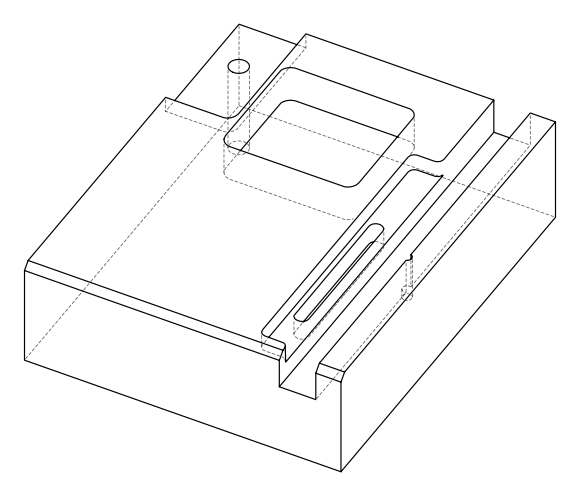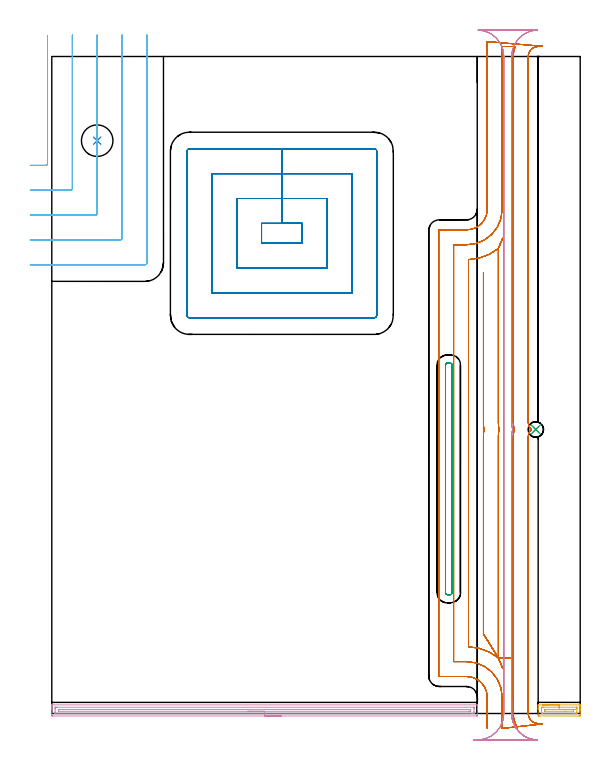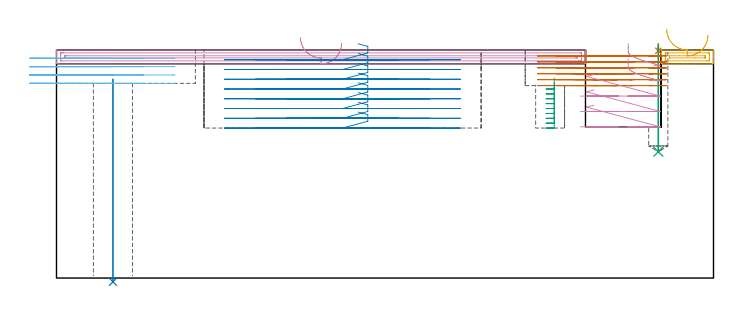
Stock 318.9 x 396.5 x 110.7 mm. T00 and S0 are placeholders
(PLAN: 10 operations, 8 tool changes, 79.6 min)
(1 SPOT_DRILL | STEP1POCKET | NXT0321_9005460120000 | 0.03 min | 1 mm3)
(2 INDEXABLE_INSERT_DRILL_THROUGH_HOLE_FROM_SOLID | STEP1HOLE | NXT0302_009 | 0.4 min | 31339 mm3)
(3 DRILL_BLIND_HOLE_INTO_CENTER | STEP1POCKET | UGT0301_208 | 0.21 min | 3211 mm3)
(4 AREA_MILL | FG_CHAMFER_SURFACE | UGT0205_001 | 6.34 min | 5857 mm3)
(5 AREA_MILL_1 | FG_CHAMFER_SURFACE_1 | UGT0205_001 | 0.79 min | 667 mm3)
(6 MILL_CORNER_NOTCH_RECTANGULAR | CORNER_NOTCH_RECTANGULAR | UGT0201_094 | Follow Part, ap 5, ae 75% | 6.49 min | 143156 mm3)
(7 MILL_OPEN_POCKET | POCKET_OPEN | NXT0201_011 | Follow Part, ap 3, ae 75% | 35.08 min | 393639 mm3)
(8 MILL_RECTANGULAR_POCKET | POCKET_RECTANGULAR_STRAIGHT | UGT0201_094 | Follow Part, ap 5, ae 75% | 17.89 min | 617644 mm3)
(9 MILL_RECTANGULAR_POCKET_1 | POCKET_RECTANGULAR_STRAIGHT_1 | NXT0201_013 | Follow Part, ap 2.5, ae 75% | 5.93 min | 42478 mm3)
(10 MILL_RECTANGULAR_SLOT | SLOT_RECTANGULAR | UGT0201_004 | Follow Part, ap 8, ae 75% | 6.45 min | 290124 mm3)
(TOOL NXT0321_9005460120000 | NC Spot Drill, 142deg, 12mm, Carbide, Uncoated | D12 PA142 FL30 Z2)
(TOOL NXT0302_009 | Index. Insert Drill 19mm [880-D1900L25-05] | D19 PA176 FL95 Z2)
(TOOL UGT0301_208 | Twist Drill 9.3 mm | D9.3 PA118 FL78 Z2)
(TOOL UGT0205_001 | Chamfer Mill 20 x 3 x 45 deg. | D20 FL50 Z2)
(TOOL UGT0201_094 | End mill 20 mm | D20 FL38 Z4)
(TOOL NXT0201_011 | ENDMILL 12mm [2P460-1200-NA 1630] | D12 FL38 Z6)
(TOOL NXT0201_013 | ENDMILL 10mm | D10 FL30 Z4)
(TOOL UGT0201_004 | End Mill 32 mm | D32 FL53 Z6)
(OP 1 SPOT_DRILL)
G17 G21 G94 G90
T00 M6
G54
G17 G0 G90 X292.1 Y171.4 S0 M3
G43 Z120.7 H0
G94 G81 G98 Z110.3 F250. R113.7
G80
M5
M2
(OP 2 INDEXABLE_INSERT_DRILL_THROUGH_HOLE_FROM_SOLID)
G17 G21 G94 G90
T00 M6
G54
G17 G0 G90 X27.4 Y345.7 S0 M3
G43 Z120.7 H1
G94 G81 G98 Z-1.832 F250. R96.5
G80
M5
M2
(OP 3 DRILL_BLIND_HOLE_INTO_CENTER)
G17 G21 G94 G90
T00 M6
G54
G17 G0 G90 X292.1 Y171.4 S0 M3
G43 Z120.7 H0
G94 G81 G98 Z61.3 F250. R112.7
G80
M5
M2
(OP 4 AREA_MILL)
G17 G21 G94 G90
T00 M6
G54
G17 G0 G90 X138.4 Y-1.5 S1061 M3
G43 Z120.7 H0
Z114.
G94 G1 X138.362 Z113.128 F250.
X138.248 Z112.264
X138.059 Z111.412
X137.797 Z110.58
X137.463 Z109.774
X137.06 Z109.
X136.592 Z108.264
X136.06 Z107.572
X135.471 Z106.929
X134.828 Z106.34
X134.136 Z105.808
X133.4 Z105.34
X132.626 Z104.937
X131.82 Z104.603
X130.988 Z104.341
X130.137 Z104.152
X129.272 Z104.038
X128.4 Z104.
X0.621
X0.313 Y-1.498
X0.01 Y-1.494 Z104.003
X0. Y-1.198 Z104.299
Y2.285 Z107.78
Y2.817 Z108.313
Y3.156 Z108.652
Y3.688 Z109.184
Y4.027 Z109.522
Y4.706 Z110.205
Y4.964 Z110.464
X0.002 Y5.083 Z110.576
X0.01 Y5.197 Z110.688
X0.174 Y5.2 Z110.7
X256.626
X256.79 Y5.197 Z110.688
X256.798 Y5.084 Z110.576
X256.8 Y4.964 Z110.464
Y4.706 Z110.205
Y4.027 Z109.522
Y2.817 Z108.314
Y2.285 Z107.78
Y-0.932 Z104.565
X256.797 Y-1.198 Z104.299
X256.79 Y-1.494 Z104.003
X256.487 Y-1.498 Z104.
X256.179 Y-1.5
X128.4
Y-0.086 Z105.414
X2.408 Y-0.085 Z105.415
X2.158 Y-0.083 Z105.417
X2.052 Y-0.079 Z105.421
X2.01 Y-0.076 Z105.424
X2.007 Y-0.052 Z105.448
X2.002 Y0.069 Z105.569
X2. Y0.544 Z106.044
Y0.941 Z106.441
Y2.683 Z108.183
X2.001 Y3.156 Z108.656
X2.002 Y3.552 Z109.052
X2.008 Y3.686 Z109.186
X2.014 Y3.779 Z109.279
X2.085 Y3.78 Z109.28
X2.408 Y3.784 Z109.284
X2.656 Y3.785 Z109.285
X3.302 Y3.786 Z109.286
X254.392 Y3.785 Z109.285
X254.642 Y3.783 Z109.283
X254.748 Y3.779 Z109.279
X254.79 Y3.776 Z109.276
X254.792 Y3.752 Z109.252
X254.798 Y3.631 Z109.131
X254.8 Y3.156 Z108.656
Y2.759 Z108.259
Y1.017 Z106.517
Y0.544 Z106.044
X254.798 Y0.148 Z105.648
X254.792 Y0.014 Z105.514
X254.786 Y-0.079 Z105.421
X254.715 Y-0.081 Z105.419
X254.392 Y-0.084 Z105.416
X254.144 Y-0.085 Z105.415
X253.498 Y-0.086 Z105.414
X128.4
Y1.328 Z106.828
X4.195 Y1.329 Z106.829
X4.107 Y1.33 Z106.83
X4.048 Y1.333 Z106.833
X4.01 Y1.336 Z106.836
X4.008 Y1.352 Z106.852
X4.004 Y1.415 Z106.915
X4.001 Y1.604 Z107.104
Y2.285 Z107.785
X4.002 Y2.333 Z107.833
X4.006 Y2.356 Z107.856
X4.009 Y2.363 Z107.863
X4.02 Y2.365 Z107.865
X4.109 Y2.37 Z107.87
X4.195 Y2.371 Z107.871
X5. Y2.372 Z107.872
X252.605 Y2.371 Z107.871
X252.693 Y2.37 Z107.87
X252.751 Y2.367 Z107.867
X252.79 Y2.364 Z107.864
X252.792 Y2.348 Z107.848
X252.796 Y2.285 Z107.785
X252.798 Y2.097 Z107.597
X252.79 Y1.415 Z106.915
X252.773 Y1.335 Z106.835
X252.69 Y1.331 Z106.831
X252.605 Y1.33 Z106.83
X251.8 Y1.328 Z106.828
X128.4
X127.528 Z106.867
X126.664 Z106.98
X125.812 Z107.169
X124.98 Z107.432
X124.174 Z107.765
X123.4 Z108.168
X122.664 Z108.637
X121.972 Z109.168
X121.329 Z109.757
X120.74 Z110.401
X120.209 Z111.093
X119.74 Z111.828
X119.337 Z112.602
X119.003 Z113.408
X118.741 Z114.24
X118.552 Z115.092
X118.438 Z115.957
X118.4 Z116.828
G0 Z120.7
M5
M2
(OP 5 AREA_MILL_1)
G17 G21 G94 G90
T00 M6
G54
G17 G0 G90 X296.2 Y5.2 S1061 M3
G43 Z120.7 H0
G94 G1 X296.238 Z119.828 F250.
X296.352 Z118.963
X296.541 Z118.112
X296.803 Z117.28
X297.137 Z116.474
X297.54 Z115.7
X298.008 Z114.964
X298.54 Z114.272
X299.129 Z113.629
X299.772 Z113.039
X300.464 Z112.508
X301.2 Z112.04
X301.974 Z111.637
X302.78 Z111.303
X303.612 Z111.041
X304.463 Z110.852
X305.328 Z110.738
X306.2 Z110.7
X318.718
X318.89 Y5.197 Z110.688
X318.898 Y5.078 Z110.57
X318.9 Y4.954 Z110.454
Y4.736 Z110.236
Y4.027 Z109.522
Y2.802 Z108.298
Y2.285 Z107.78
Y1.673 Z107.168
Y-0.94 Z104.557
X318.897 Y-1.198 Z104.299
X318.89 Y-1.494 Z104.003
X318.579 Y-1.498 Z104.
X318.271 Y-1.5
X294.129
X293.821 Y-1.498
X293.51 Y-1.494 Z104.003
X293.5 Y-1.198 Z104.299
Y2.285 Z107.78
Y2.802 Z108.299
Y3.156 Z108.652
Y3.673 Z109.169
Y4.027 Z109.522
Y4.736 Z110.236
Y4.954 Z110.454
X293.502 Y5.078 Z110.57
X293.51 Y5.197 Z110.688
X293.682 Y5.2 Z110.7
X306.2
Y3.786 Z109.286
X316.483 Y3.785 Z109.285
X316.733 Y3.784 Z109.284
X316.844 Y3.78 Z109.28
X316.89 Y3.778 Z109.278
X316.892 Y3.751 Z109.251
X316.898 Y3.623 Z109.123
X316.9 Y3.156 Z108.656
Y2.75 Z108.25
Y1.008 Z106.508
X316.899 Y0.544 Z106.044
X316.896 Y0.141 Z105.641
X316.89 Y0.002 Z105.502
X316.878 Y-0.079 Z105.421
X316.805 Y-0.081 Z105.419
X316.483 Y-0.084 Z105.416
X316.235 Y-0.085 Z105.415
X315.588 Y-0.086 Z105.414
X295.917 Y-0.085 Z105.415
X295.667 Y-0.084 Z105.416
X295.556 Y-0.08 Z105.42
X295.51 Y-0.078 Z105.422
X295.508 Y-0.051 Z105.449
X295.502 Y0.078 Z105.578
X295.5 Y0.544 Z106.044
Y0.95 Z106.45
Y2.692 Z108.192
X295.501 Y3.156 Z108.656
X295.503 Y3.559 Z109.059
X295.51 Y3.698 Z109.198
X295.522 Y3.779 Z109.279
X295.595 Y3.781 Z109.281
X295.917 Y3.784 Z109.284
X296.166 Y3.785 Z109.285
X296.811 Y3.786 Z109.286
X306.2
Y2.372 Z107.872
X314.694 Y2.371 Z107.871
X314.783 Y2.37 Z107.87
X314.841 Y2.368 Z107.868
X314.882 Y2.365 Z107.865
X314.89 Y2.35 Z107.85
X314.893 Y2.285 Z107.785
X314.899 Y2.086 Z107.586
Y1.415 Z106.915
X314.897 Y1.365 Z106.865
X314.892 Y1.341 Z106.841
X314.889 Y1.336 Z106.836
X314.87 Y1.333 Z106.833
X314.782 Y1.33 Z106.83
X309.865 Y1.328 Z106.828
X297.706 Y1.329 Z106.829
X297.617 Y1.33 Z106.83
X297.559 Y1.332 Z106.832
X297.518 Y1.335 Z106.835
X297.51 Y1.35 Z106.85
X297.506 Y1.415 Z106.915
X297.501 Y1.614 Z107.114
Y2.285 Z107.785
X297.503 Y2.335 Z107.835
X297.508 Y2.359 Z107.859
X297.511 Y2.364 Z107.864
X297.53 Y2.367 Z107.867
X297.618 Y2.37 Z107.87
X302.356 Y2.372 Z107.872
X306.2
X307.072 Z107.91
X307.936 Y2.371 Z108.023
X308.788 Z108.212
X309.62 Z108.475
X310.426 Z108.808
X311.2 Z109.211
X311.936 Z109.68
X312.628 Z110.211
X313.271 Z110.8
X313.86 Z111.444
X314.392 Z112.136
X314.86 Z112.871
X315.263 Z113.645
X315.597 Z114.451
X315.859 Z115.283
X316.048 Z116.135
X316.162 Z117.
X316.2 Z117.871
G0 Z120.7
M5
M2
(OP 6 MILL_CORNER_NOTCH_RECTANGULAR)
G17 G21 G94 G90
T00 M6
G54
G17 G0 G90 X-13. Y330.8 S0 M3
G43 Z120.7 H0
Z106.65
G94 G1 X-10. F250.
X-3.594 F500.
G3 X-2.6 Y331.794 R1.
G1 Y406.156
Y409.156 F250.
G0 Z120.7
X-13. Y315.8
Z106.65
G1 X-10.
X11.406 F500.
G3 X12.4 Y316.794 R1.
G1 Y406.5
Y409.5 F250.
G0 Z120.7
X-13. Y300.8
Z106.65
G1 X-10.
X26.405 F500.
G3 X27.4 Y301.795 R1.
G1 Y406.5
Y409.5 F250.
G0 Z120.7
X-13. Y285.8
Z106.65
G1 X-10.
X41.405 F500.
G3 X42.4 Y286.795 R1.
G1 Y406.5
Y409.5 F250.
G0 Z120.7
X-13. Y270.8
Z106.65
G1 X-10.
X56.2 F500.
G3 X57.4 Y272. R1.2
G1 Y406.5
Y409.5 F250.
G0 Z120.7
X-13. Y330.8
Z102.6
G1 X-10.
X-3.594 F500.
G3 X-2.6 Y331.794 R1.
G1 Y406.156
Y409.156 F250.
G0 Z120.7
X-13. Y315.8
Z102.6
G1 X-10.
X11.406 F500.
G3 X12.4 Y316.794 R1.
G1 Y406.5
Y409.5 F250.
G0 Z120.7
X-13. Y300.8
Z102.6
G1 X-10.
X26.405 F500.
G3 X27.4 Y301.795 R1.
G1 Y406.5
Y409.5 F250.
G0 Z120.7
X-13. Y285.8
Z102.6
G1 X-10.
X41.405 F500.
G3 X42.4 Y286.795 R1.
G1 Y406.5
Y409.5 F250.
G0 Z120.7
X-13. Y270.8
Z102.6
G1 X-10.
X56.2 F500.
G3 X57.4 Y272. R1.2
G1 Y406.5
Y409.5 F250.
G0 Z120.7
X-13. Y330.8
Z98.55
G1 X-10.
X-3.594 F500.
G3 X-2.6 Y331.794 R1.
G1 Y406.156
Y409.156 F250.
G0 Z120.7
X-13. Y315.8
Z98.55
G1 X-10.
X11.406 F500.
G3 X12.4 Y316.794 R1.
G1 Y406.5
Y409.5 F250.
G0 Z120.7
X-13. Y300.8
Z98.55
G1 X-10.
X26.405 F500.
G3 X27.4 Y301.795 R1.
G1 Y406.5
Y409.5 F250.
G0 Z120.7
X-13. Y285.8
Z98.55
G1 X-10.
X41.405 F500.
G3 X42.4 Y286.795 R1.
G1 Y406.5
Y409.5 F250.
G0 Z120.7
X-13. Y270.8
Z98.55
G1 X-10.
X56.2 F500.
G3 X57.4 Y272. R1.2
G1 Y406.5
Y409.5 F250.
G0 Z120.7
X-13. Y330.8
Z94.5
G1 X-10.
X-3.594 F500.
G3 X-2.6 Y331.794 R1.
G1 Y406.156
Y409.156 F250.
G0 Z120.7
X-13. Y315.8
Z94.5
G1 X-10.
X11.406 F500.
G3 X12.4 Y316.794 R1.
G1 Y406.5
Y409.5 F250.
G0 Z120.7
X-13. Y300.8
Z94.5
G1 X-10.
X26.405 F500.
G3 X27.4 Y301.795 R1.
G1 Y406.5
Y409.5 F250.
G0 Z120.7
X-13. Y285.8
Z94.5
G1 X-10.
X41.405 F500.
G3 X42.4 Y286.795 R1.
G1 Y406.5
Y409.5 F250.
G0 Z120.7
X-13. Y270.8
Z94.5
G1 X-10.
X56.2 F500.
G3 X57.4 Y272. R1.2
G1 Y406.5
Y409.5 F250.
G0 Z120.7
M5
M2
(OP 7 MILL_OPEN_POCKET)
G17 G21 G94 G90
T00 M6
G54
G17 G0 G90 X280.952 Y-8.75 S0 M3
G43 Z120.7 H1
Z107.817
G94 G1 X279.752 Y-6. F250.
G2 X278.5 Y0. R15. F500.
G1 Y33.551
X269.5
X260.5 Y47.983
Y166.966
G2 X260.799 Y171.4 R33.
X260.5 Y175.834 R33.
G1 Y266.217
Y47.983
X269.5 Y33.551
Y166.966
G2 X269.913 Y171.4 R24.
X269.5 Y175.834 R24.
G1 Y280.649
X272.064 Y286.797
X269.5 Y280.649
G2 X251.5 Y273.92 R30.4
G1 Y40.28
G2 X269.5 Y33.551 R30.4
G1 X272.064 Y27.403
X269.5 Y33.551
X278.5
Y166.966
G2 X279.17 Y171.4 R15.
X278.5 Y175.834 R15.
G1 Y396.5
G2 X279.752 Y402.5 R15.
G1 X271.8
Y304.3
G2 X250.4 Y282.9 R21.4
G1 X242.5
Y31.3
X250.4
G2 X271.8 Y9.9 R21.4
G1 Y-6.
Y-9. F250.
X293.646 Y-6.707
X290.934 Y-5.424
G2 X287.5 Y0. R6. F500.
G1 Y166.966
G2 X289.458 Y171.4 R6.
X287.5 Y175.834 R6.
G1 Y396.5
G2 X293.154 Y402.49 R6.
G1 X296.149 Y402.663 F250.
X262.8 Y405.5
Y402.5
Y304.3 F500.
G2 X250.4 Y291.9 R12.4
G1 X233.9
G3 X233.5 Y291.5 R0.4
G1 Y22.7
G3 X233.9 Y22.3 R0.4
G1 X250.4
G2 X262.8 Y9.9 R12.4
G1 Y-6.
Y-9. F250.
G0 X280.952 Y-8.75 Z104.933
G1 X279.752 Y-6.
G2 X278.5 Y0. R15. F500.
G1 Y33.551
X269.5
X260.5 Y47.983
Y166.966
G2 X260.799 Y171.4 R33.
X260.5 Y175.834 R33.
G1 Y266.217
Y47.983
X269.5 Y33.551
Y166.966
G2 X269.913 Y171.4 R24.
X269.5 Y175.834 R24.
G1 Y280.649
X272.064 Y286.797
X269.5 Y280.649
G2 X251.5 Y273.92 R30.4
G1 Y40.28
G2 X269.5 Y33.551 R30.4
G1 X272.064 Y27.403
X269.5 Y33.551
X278.5
Y166.966
G2 X279.17 Y171.4 R15.
X278.5 Y175.834 R15.
G1 Y396.5
G2 X279.752 Y402.5 R15.
G1 X271.8
Y304.3
G2 X250.4 Y282.9 R21.4
G1 X242.5
Y31.3
X250.4
G2 X271.8 Y9.9 R21.4
G1 Y-6.
Y-9. F250.
X295.404 Y-6.432
X292.45 Y-5.907
G2 X287.5 Y0. R6. F500.
G1 Y166.966
G2 X289.458 Y171.4 R6.
X287.5 Y175.834 R6.
G1 Y396.5
G2 X293.154 Y402.49 R6.
G1 X296.149 Y402.663 F250.
X262.8 Y405.5
Y402.5
Y304.3 F500.
G2 X250.4 Y291.9 R12.4
G1 X233.9
G3 X233.5 Y291.5 R0.4
G1 Y22.7
G3 X233.9 Y22.3 R0.4
G1 X250.4
G2 X262.8 Y9.9 R12.4
G1 Y-6.
Y-9. F250.
G0 X280.952 Y-8.75 Z102.05
G1 X279.752 Y-6.
G2 X278.5 Y0. R15. F500.
G1 Y33.551
X269.5
X260.5 Y47.983
Y166.966
G2 X260.799 Y171.4 R33.
X260.5 Y175.834 R33.
G1 Y266.217
Y47.983
X269.5 Y33.551
Y166.966
G2 X269.913 Y171.4 R24.
X269.5 Y175.834 R24.
G1 Y280.649
X272.064 Y286.797
X269.5 Y280.649
G2 X251.5 Y273.92 R30.4
G1 Y40.28
G2 X269.5 Y33.551 R30.4
G1 X272.064 Y27.403
X269.5 Y33.551
X278.5
Y166.966
G2 X279.17 Y171.4 R15.
X278.5 Y175.834 R15.
G1 Y396.5
G2 X279.752 Y402.5 R15.
G1 X271.8
Y304.3
G2 X250.4 Y282.9 R21.4
G1 X242.5
Y31.3
X250.4
G2 X271.8 Y9.9 R21.4
G1 Y-6.
Y-9. F250.
X295.886 Y-6.27
X292.901 Y-5.97
G2 X287.5 Y0. R6. F500.
G1 Y166.966
G2 X289.458 Y171.4 R6.
X287.5 Y175.834 R6.
G1 Y396.5
G2 X293.154 Y402.49 R6.
G1 X296.149 Y402.663 F250.
X262.8 Y405.5
Y402.5
Y304.3 F500.
G2 X250.4 Y291.9 R12.4
G1 X233.9
G3 X233.5 Y291.5 R0.4
G1 Y22.7
G3 X233.9 Y22.3 R0.4
G1 X250.4
G2 X262.8 Y9.9 R12.4
G1 Y-6.
Y-9. F250.
G0 X280.952 Y-8.75 Z99.167
G1 X279.752 Y-6.
G2 X278.5 Y0. R15. F500.
G1 Y33.551
X269.5
X260.5 Y47.983
Y166.966
G2 X260.799 Y171.4 R33.
X260.5 Y175.834 R33.
G1 Y266.217
Y47.983
X269.5 Y33.551
Y166.966
G2 X269.913 Y171.4 R24.
X269.5 Y175.834 R24.
G1 Y280.649
X272.064 Y286.797
X269.5 Y280.649
G2 X251.5 Y273.92 R30.4
G1 Y40.28
G2 X269.5 Y33.551 R30.4
G1 X272.064 Y27.403
X269.5 Y33.551
X278.5
Y166.966
G2 X279.17 Y171.4 R15.
X278.5 Y175.834 R15.
G1 Y396.5
G2 X279.752 Y402.5 R15.
G1 X271.8
Y304.3
G2 X250.4 Y282.9 R21.4
G1 X242.5
Y31.3
X250.4
G2 X271.8 Y9.9 R21.4
G1 Y-6.
Y-9. F250.
X295.886 Y-6.27
X292.901 Y-5.97
G2 X287.5 Y0. R6. F500.
G1 Y166.966
G2 X289.458 Y171.4 R6.
X287.5 Y175.834 R6.
G1 Y396.5
G2 X293.154 Y402.49 R6.
G1 X296.149 Y402.663 F250.
X262.8 Y405.5
Y402.5
Y304.3 F500.
G2 X250.4 Y291.9 R12.4
G1 X233.9
G3 X233.5 Y291.5 R0.4
G1 Y22.7
G3 X233.9 Y22.3 R0.4
G1 X250.4
G2 X262.8 Y9.9 R12.4
G1 Y-6.
Y-9. F250.
G0 X280.952 Y-8.75 Z96.283
G1 X279.752 Y-6.
G2 X278.5 Y0. R15. F500.
G1 Y33.551
X269.5
X260.5 Y47.983
Y166.966
G2 X260.799 Y171.4 R33.
X260.5 Y175.834 R33.
G1 Y266.217
Y47.983
X269.5 Y33.551
Y166.966
G2 X269.913 Y171.4 R24.
X269.5 Y175.834 R24.
G1 Y280.649
X272.064 Y286.797
X269.5 Y280.649
G2 X251.5 Y273.92 R30.4
G1 Y40.28
G2 X269.5 Y33.551 R30.4
G1 X272.064 Y27.403
X269.5 Y33.551
X278.5
Y166.966
G2 X279.17 Y171.4 R15.
X278.5 Y175.834 R15.
G1 Y396.5
G2 X279.752 Y402.5 R15.
G1 X271.8
Y304.3
G2 X250.4 Y282.9 R21.4
G1 X242.5
Y31.3
X250.4
G2 X271.8 Y9.9 R21.4
G1 Y-6.
Y-9. F250.
X295.886 Y-6.27
X292.901 Y-5.97
G2 X287.5 Y0. R6. F500.
G1 Y166.966
G2 X289.458 Y171.4 R6.
X287.5 Y175.834 R6.
G1 Y396.5
G2 X293.154 Y402.49 R6.
G1 X296.149 Y402.663 F250.
X262.8 Y405.5
Y402.5
Y304.3 F500.
G2 X250.4 Y291.9 R12.4
G1 X233.9
G3 X233.5 Y291.5 R0.4
G1 Y22.7
G3 X233.9 Y22.3 R0.4
G1 X250.4
G2 X262.8 Y9.9 R12.4
G1 Y-6.
Y-9. F250.
G0 X280.952 Y-8.75 Z93.4
G1 X279.752 Y-6.
G2 X278.5 Y0. R15. F500.
G1 Y33.551
X269.5
X260.5 Y47.983
Y166.966
G2 X260.799 Y171.4 R33.
X260.5 Y175.834 R33.
G1 Y266.217
Y47.983
X269.5 Y33.551
Y166.966
G2 X269.913 Y171.4 R24.
X269.5 Y175.834 R24.
G1 Y280.649
X272.064 Y286.797
X269.5 Y280.649
G2 X251.5 Y273.92 R30.4
G1 Y40.28
G2 X269.5 Y33.551 R30.4
G1 X272.064 Y27.403
X269.5 Y33.551
X278.5
Y166.966
G2 X279.17 Y171.4 R15.
X278.5 Y175.834 R15.
G1 Y396.5
G2 X279.752 Y402.5 R15.
G1 X271.8
Y304.3
G2 X250.4 Y282.9 R21.4
G1 X242.5
Y31.3
X250.4
G2 X271.8 Y9.9 R21.4
G1 Y-6.
Y-9. F250.
X295.886 Y-6.27
X292.901 Y-5.97
G2 X287.5 Y0. R6. F500.
G1 Y166.966
G2 X289.458 Y171.4 R6.
X287.5 Y175.834 R6.
G1 Y396.5
G2 X293.154 Y402.49 R6.
G1 X296.149 Y402.663 F250.
X262.8 Y405.5
Y402.5
Y304.3 F500.
G2 X250.4 Y291.9 R12.4
G1 X233.9
G3 X233.5 Y291.5 R0.4
G1 Y22.7
G3 X233.9 Y22.3 R0.4
G1 X250.4
G2 X262.8 Y9.9 R12.4
G1 Y-6.
Y-9. F250.
G0 Z120.7
M5
M2
(OP 8 MILL_RECTANGULAR_POCKET)
G17 G21 G94 G90
T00 M6
G54
G17 G0 G90 X146.473 Y283.8 S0 M3
G43 Z120.7 H0
Z113.7
G94 G1 X151.1 Z112.46 F250.
Y295.8 Z109.245
X138.85 Z105.962
X126.6 F500.
Y283.8
X151.1
Y295.8
X138.85
Y310.8
X111.6
Y268.8
X166.1
Y310.8
X138.85
Y325.8
X96.6
Y253.8
X181.1
Y325.8
X138.85
Y340.8
X83.1
G3 X81.6 Y339.3 R1.5
G1 Y240.3
G3 X83.1 Y238.8 R1.5
G1 X194.6
G3 X196.1 Y240.3 R1.5
G1 Y339.3
G3 X194.6 Y340.8 R1.5
G1 X138.85
X137.85
G0 X146.473 Y283.8 Z108.962
G1 X151.1 Z107.723 F250.
Y295.8 Z104.507
X138.85 Z101.225
X126.6 F500.
Y283.8
X151.1
Y295.8
X138.85
Y310.8
X111.6
Y268.8
X166.1
Y310.8
X138.85
Y325.8
X96.6
Y253.8
X181.1
Y325.8
X138.85
Y340.8
X83.1
G3 X81.6 Y339.3 R1.5
G1 Y240.3
G3 X83.1 Y238.8 R1.5
G1 X194.6
G3 X196.1 Y240.3 R1.5
G1 Y339.3
G3 X194.6 Y340.8 R1.5
G1 X138.85
X137.85
G0 X146.473 Y283.8 Z104.225
G1 X151.1 Z102.985 F250.
Y295.8 Z99.77
X138.85 Z96.487
X126.6 F500.
Y283.8
X151.1
Y295.8
X138.85
Y310.8
X111.6
Y268.8
X166.1
Y310.8
X138.85
Y325.8
X96.6
Y253.8
X181.1
Y325.8
X138.85
Y340.8
X83.1
G3 X81.6 Y339.3 R1.5
G1 Y240.3
G3 X83.1 Y238.8 R1.5
G1 X194.6
G3 X196.1 Y240.3 R1.5
G1 Y339.3
G3 X194.6 Y340.8 R1.5
G1 X138.85
X137.85
G0 X146.473 Y283.8 Z99.487
G1 X151.1 Z98.248 F250.
Y295.8 Z95.032
X138.85 Z91.75
X126.6 F500.
Y283.8
X151.1
Y295.8
X138.85
Y310.8
X111.6
Y268.8
X166.1
Y310.8
X138.85
Y325.8
X96.6
Y253.8
X181.1
Y325.8
X138.85
Y340.8
X83.1
G3 X81.6 Y339.3 R1.5
G1 Y240.3
G3 X83.1 Y238.8 R1.5
G1 X194.6
G3 X196.1 Y240.3 R1.5
G1 Y339.3
G3 X194.6 Y340.8 R1.5
G1 X138.85
X137.85
G0 X146.473 Y283.8 Z94.75
G1 X151.1 Z93.51 F250.
Y295.8 Z90.295
X138.85 Z87.012
X126.6 F500.
Y283.8
X151.1
Y295.8
X138.85
Y310.8
X111.6
Y268.8
X166.1
Y310.8
X138.85
Y325.8
X96.6
Y253.8
X181.1
Y325.8
X138.85
Y340.8
X83.1
G3 X81.6 Y339.3 R1.5
G1 Y240.3
G3 X83.1 Y238.8 R1.5
G1 X194.6
G3 X196.1 Y240.3 R1.5
G1 Y339.3
G3 X194.6 Y340.8 R1.5
G1 X138.85
X137.85
G0 X146.473 Y283.8 Z90.012
G1 X151.1 Z88.773 F250.
Y295.8 Z85.557
X138.85 Z82.275
X126.6 F500.
Y283.8
X151.1
Y295.8
X138.85
Y310.8
X111.6
Y268.8
X166.1
Y310.8
X138.85
Y325.8
X96.6
Y253.8
X181.1
Y325.8
X138.85
Y340.8
X83.1
G3 X81.6 Y339.3 R1.5
G1 Y240.3
G3 X83.1 Y238.8 R1.5
G1 X194.6
G3 X196.1 Y240.3 R1.5
G1 Y339.3
G3 X194.6 Y340.8 R1.5
G1 X138.85
X137.85
G0 X146.473 Y283.8 Z85.275
G1 X151.1 Z84.035 F250.
Y295.8 Z80.82
X138.85 Z77.537
X126.6 F500.
Y283.8
X151.1
Y295.8
X138.85
Y310.8
X111.6
Y268.8
X166.1
Y310.8
X138.85
Y325.8
X96.6
Y253.8
X181.1
Y325.8
X138.85
Y340.8
X83.1
G3 X81.6 Y339.3 R1.5
G1 Y240.3
G3 X83.1 Y238.8 R1.5
G1 X194.6
G3 X196.1 Y240.3 R1.5
G1 Y339.3
G3 X194.6 Y340.8 R1.5
G1 X138.85
X137.85
G0 X146.473 Y283.8 Z80.537
G1 X151.1 Z79.298 F250.
Y295.8 Z76.082
X138.85 Z72.8
X126.6 F500.
Y283.8
X151.1
Y295.8
X138.85
Y310.8
X111.6
Y268.8
X166.1
Y310.8
X138.85
Y325.8
X96.6
Y253.8
X181.1
Y325.8
X138.85
Y340.8
X83.1
G3 X81.6 Y339.3 R1.5
G1 Y240.3
G3 X83.1 Y238.8 R1.5
G1 X194.6
G3 X196.1 Y240.3 R1.5
G1 Y339.3
G3 X194.6 Y340.8 R1.5
G1 X138.85
X137.85
G0 Z120.7
M5
M2
(OP 9 MILL_RECTANGULAR_POCKET_1)
G17 G21 G94 G90
T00 M6
G54
G17 G0 G90 X241.6 Y121.564 S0 M3
G43 Z120.7 H0
Z97.119
G94 G1 Y141.6 Z91.75 F250.
Y210.2 F500.
G3 X240.3 Y211.5 R1.3
G1 X238.9
G3 X237.6 Y210.2 R1.3
G1 Y73.
G3 X238.9 Y71.7 R1.3
G1 X240.3
G3 X241.6 Y73. R1.3
G1 Y141.6
Y142.6
G0 Y121.564 Z94.75
G1 Y141.6 Z89.381 F250.
Y210.2 F500.
G3 X240.3 Y211.5 R1.3
G1 X238.9
G3 X237.6 Y210.2 R1.3
G1 Y73.
G3 X238.9 Y71.7 R1.3
G1 X240.3
G3 X241.6 Y73. R1.3
G1 Y141.6
Y142.6
G0 Y121.564 Z92.381
G1 Y141.6 Z87.012 F250.
Y210.2 F500.
G3 X240.3 Y211.5 R1.3
G1 X238.9
G3 X237.6 Y210.2 R1.3
G1 Y73.
G3 X238.9 Y71.7 R1.3
G1 X240.3
G3 X241.6 Y73. R1.3
G1 Y141.6
Y142.6
G0 Y121.564 Z90.012
G1 Y141.6 Z84.644 F250.
Y210.2 F500.
G3 X240.3 Y211.5 R1.3
G1 X238.9
G3 X237.6 Y210.2 R1.3
G1 Y73.
G3 X238.9 Y71.7 R1.3
G1 X240.3
G3 X241.6 Y73. R1.3
G1 Y141.6
Y142.6
G0 Y121.564 Z87.644
G1 Y141.6 Z82.275 F250.
Y210.2 F500.
G3 X240.3 Y211.5 R1.3
G1 X238.9
G3 X237.6 Y210.2 R1.3
G1 Y73.
G3 X238.9 Y71.7 R1.3
G1 X240.3
G3 X241.6 Y73. R1.3
G1 Y141.6
Y142.6
G0 Y121.564 Z85.275
G1 Y141.6 Z79.906 F250.
Y210.2 F500.
G3 X240.3 Y211.5 R1.3
G1 X238.9
G3 X237.6 Y210.2 R1.3
G1 Y73.
G3 X238.9 Y71.7 R1.3
G1 X240.3
G3 X241.6 Y73. R1.3
G1 Y141.6
Y142.6
G0 Y121.564 Z82.906
G1 Y141.6 Z77.537 F250.
Y210.2 F500.
G3 X240.3 Y211.5 R1.3
G1 X238.9
G3 X237.6 Y210.2 R1.3
G1 Y73.
G3 X238.9 Y71.7 R1.3
G1 X240.3
G3 X241.6 Y73. R1.3
G1 Y141.6
Y142.6
G0 Y121.564 Z80.537
G1 Y141.6 Z75.169 F250.
Y210.2 F500.
G3 X240.3 Y211.5 R1.3
G1 X238.9
G3 X237.6 Y210.2 R1.3
G1 Y73.
G3 X238.9 Y71.7 R1.3
G1 X240.3
G3 X241.6 Y73. R1.3
G1 Y141.6
Y142.6
G0 Y121.564 Z78.169
G1 Y141.6 Z72.8 F250.
Y210.2 F500.
G3 X240.3 Y211.5 R1.3
G1 X238.9
G3 X237.6 Y210.2 R1.3
G1 Y73.
G3 X238.9 Y71.7 R1.3
G1 X240.3
G3 X241.6 Y73. R1.3
G1 Y141.6
Y142.6
G0 Z120.7
M5
M2
(OP 10 MILL_RECTANGULAR_SLOT)
G17 G21 G94 G90
T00 M6
G54
G17 G0 G90 X277.5 Y0.402 S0 M3
G43 Z120.7 H0
Z113.7
G94 G1 Y7.433 Z111.816 F250.
Y0. Z109.824
Y-0.566 Z109.673
X277.631 Y-2.123 Z109.254
X277.914 Y-3.66 Z108.835
X278.345 Y-5.162 Z108.416
X278.921 Y-6.615 Z107.998
X279.635 Y-8.005 Z107.579
X280.481 Y-9.319 Z107.16
X281.452 Y-10.543 Z106.741
X282.537 Y-11.668 Z106.323
X283.727 Y-12.681 Z105.904
X285.01 Y-13.573 Z105.485
X286.374 Y-14.337 Z105.066
X287.805 Y-14.963 Z104.648
X289.291 Y-15.447 Z104.229
X290.817 Y-15.784 Z103.81
X292.369 Y-15.97 Z103.392
X292.934 Y-15.99 Z103.24
X292.875 Y-15.988
X289.877 Y-15.871
G0 Z120.7
X277.5 Y0.402
Z106.24
G1 Y7.433 Z104.356
Y0. Z102.364
Y-0.566 Z102.213
X277.631 Y-2.123 Z101.794
X277.914 Y-3.66 Z101.375
X278.345 Y-5.162 Z100.956
X278.921 Y-6.615 Z100.538
X279.635 Y-8.005 Z100.119
X280.481 Y-9.319 Z99.7
X281.452 Y-10.543 Z99.281
X282.537 Y-11.668 Z98.863
X283.727 Y-12.681 Z98.444
X285.01 Y-13.573 Z98.025
X286.374 Y-14.337 Z97.606
X287.805 Y-14.963 Z97.188
X289.291 Y-15.447 Z96.769
X290.817 Y-15.784 Z96.35
X292.369 Y-15.97 Z95.932
X292.934 Y-15.99 Z95.78
X292.875 Y-15.988
X289.877 Y-15.871
G0 X260.804 Y-16. Z98.78
G1 X257.366 Z97.859
Y-15.99 Z97.856
Y-16. Z97.853
X292.934 Z88.323
Y-15.99 Z88.32
G2 X277.5 Y0. R16. F500.
G1 Y166.966
G2 X278.127 Y171.4 R16.
X277.5 Y175.834 R16.
G1 Y396.5
G2 X292.934 Y412.49 R16.
G1 Y412.5
X257.366
Y412.49
G2 X272.8 Y396.5 R16.
G1 Y0.
G2 X257.366 Y-15.99 R16.
G1 X254.367 Y-16.096 F250.
G0 X260.804 Y-16. Z91.32
G1 X257.366 Z90.399
Y-15.99 Z90.396
Y-16. Z90.393
X292.934 Z80.863
Y-15.99 Z80.86
G2 X277.5 Y0. R16. F500.
G1 Y166.966
G2 X278.127 Y171.4 R16.
X277.5 Y175.834 R16.
G1 Y396.5
G2 X292.934 Y412.49 R16.
G1 Y412.5
X257.366
Y412.49
G2 X272.8 Y396.5 R16.
G1 Y0.
G2 X257.366 Y-15.99 R16.
G1 X254.367 Y-16.096 F250.
G0 X260.804 Y-16. Z83.86
G1 X257.366 Z82.939
Y-15.99 Z82.936
Y-16. Z82.933
X292.934 Z73.403
Y-15.99 Z73.4
G2 X277.5 Y0. R16. F500.
G1 Y166.966
G2 X278.127 Y171.4 R16.
X277.5 Y175.834 R16.
G1 Y396.5
G2 X292.934 Y412.49 R16.
G1 Y412.5
X257.366
Y412.49
G2 X272.8 Y396.5 R16.
G1 Y0.
G2 X257.366 Y-15.99 R16.
G1 X254.367 Y-16.096 F250.
G0 Z120.7
M5
M2
